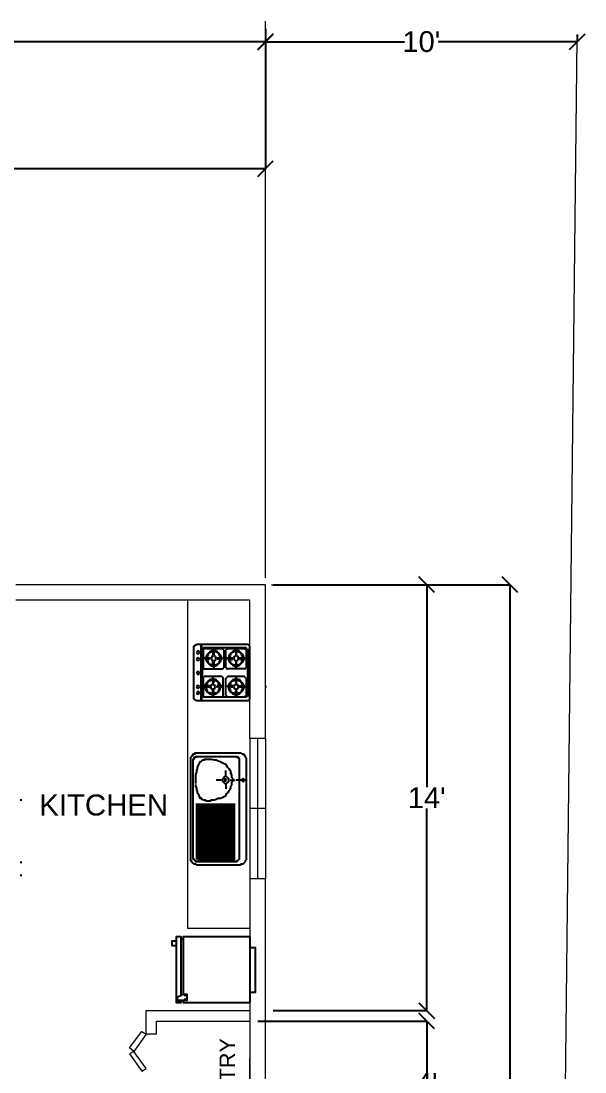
# Model space of a CAD drawing. Header units: inches. Extents: x 2489 to 6987, y 91 to 1364.
# Drawn here: x 5512.8 to 5729.9, y 959.5 to 1363.8 of the extents above; entities that cross this region are included whole.
import ezdxf

# ---------------------------------------------------------------- set-up
doc = ezdxf.new("R2010")
doc.units = ezdxf.units.IN
doc.header["$MEASUREMENT"] = 0
doc.layers.add('PDF2_Geometry', color=7, linetype='Continuous')
doc.layers.add('PDF2_Text', color=7, linetype='Continuous')
doc.styles.add('PDF Arial', font='arial.ttf')
doc.styles.get("Standard").update_dxf_attribs({"font": 'arial.ttf'})
doc.dimstyles.get("Standard").update_dxf_attribs({"dimtxt": 8, "dimasz": 6, "dimexe": 0.18, "dimexo": 3, "dimgap": 0.09, "dimtad": 0, "dimtih": 1, "dimtoh": 1, "dimdec": 4, "dimzin": 0, "dimdsep": 46, "dimlunit": 4, "dimtxsty": 'Standard', "dimblk": 'OBLIQUE', "dimcen": 0.09, "dimadec": 0, "dimazin": 0, "dimtfac": 1, "dimtdec": 4, "dimtofl": 0, "dimtmove": 0, "dimatfit": 3, "dimldrblk": 'OBLIQUE', "dimfxl": 1, "dimtolj": 1, "dimtzin": 0, "dimarcsym": 0})

# ---------------------------------------------------------------- blocks, each defined once
blk = doc.blocks.new('_Oblique')
at = {"color": 0, "linetype": 'ByBlock', "lineweight": -2}
blk.add_line((-0.5, -0.5), (0.5, 0.5), dxfattribs=at)
blk = doc.blocks.new('*D105')
at = {"layer": 'Defpoints', "color": 0, "lineweight": 15, "transparency": 16777216}
for p in [(4982.92, 1363.79), (5606.92, 1363.79), (4982.92, 1355.75)]:
    blk.add_point(p, dxfattribs=at)
at = {"layer": 'PDF2_Geometry', "color": 0, "lineweight": -2, "transparency": 16777216}
for p, q in [((4982.92, 1360.79), (4982.92, 1355.57)), ((5606.92, 1360.79), (5606.92, 1355.57)), ((4982.92, 1355.75), (5288.04, 1355.75)), ((5606.92, 1355.75), (5301.8, 1355.75))]:
    blk.add_line(p, q, dxfattribs=at)
at = {"layer": 'PDF2_Geometry', "color": 0, "lineweight": -2, "transparency": 16777216, "xscale": 6, "yscale": 6, "zscale": 6, "rotation": 180}
blk.add_blockref('_Oblique', (4982.92, 1355.75), dxfattribs=at)
at = {"layer": 'PDF2_Geometry', "color": 0, "lineweight": -2, "transparency": 16777216, "xscale": 6, "yscale": 6, "zscale": 6}
blk.add_blockref('_Oblique', (5606.92, 1355.75), dxfattribs=at)
at = {"layer": 'PDF2_Geometry', "color": 0, "lineweight": 9, "transparency": 16777216, "insert": (5294.92, 1355.75), "char_height": 8, "attachment_point": 5}
blk.add_mtext("\\A1;52'", dxfattribs=at)
blk = doc.blocks.new('*D124')
at = {"layer": 'Defpoints', "color": 0, "lineweight": 15, "transparency": 16777216}
for p in [(5606.92, 1363.79), (5246.69, 1314.89), (5606.92, 1306.94)]:
    blk.add_point(p, dxfattribs=at)
at = {"layer": 'PDF2_Geometry', "color": 0, "lineweight": -2, "transparency": 16777216}
for p, q in [((5606.92, 1360.79), (5606.92, 1306.76)), ((5246.69, 1311.89), (5246.69, 1306.76)), ((5246.69, 1306.94), (5419.93, 1306.94)), ((5606.92, 1306.94), (5433.68, 1306.94))]:
    blk.add_line(p, q, dxfattribs=at)
at = {"layer": 'PDF2_Geometry', "color": 0, "lineweight": -2, "transparency": 16777216, "xscale": 6, "yscale": 6, "zscale": 6, "rotation": 180}
blk.add_blockref('_Oblique', (5246.69, 1306.94), dxfattribs=at)
at = {"layer": 'PDF2_Geometry', "color": 0, "lineweight": -2, "transparency": 16777216, "xscale": 6, "yscale": 6, "zscale": 6}
blk.add_blockref('_Oblique', (5606.92, 1306.94), dxfattribs=at)
at = {"layer": 'PDF2_Geometry', "color": 0, "lineweight": 9, "transparency": 16777216, "insert": (5426.81, 1306.94), "char_height": 8, "attachment_point": 5}
blk.add_mtext("\\A1;30'", dxfattribs=at)
blk = doc.blocks.new('*D101')
at = {"layer": 'Defpoints', "color": 0, "lineweight": 15, "transparency": 16777216}
for p in [(5606.92, 1355.57), (5726.91, 1355.81), (5726.91, 1355.57)]:
    blk.add_point(p, dxfattribs=at)
at = {"layer": 'PDF2_Geometry', "color": 0, "lineweight": -2, "transparency": 16777216}
for p, q in [((5606.92, 1358.57), (5606.92, 1355.99)), ((5726.91, 1358.57), (5726.91, 1355.99)), ((5606.92, 1355.81), (5660.41, 1355.81)), ((5726.91, 1355.81), (5673.42, 1355.81))]:
    blk.add_line(p, q, dxfattribs=at)
at = {"layer": 'PDF2_Geometry', "color": 0, "lineweight": -2, "transparency": 16777216, "xscale": 6, "yscale": 6, "zscale": 6, "rotation": 180}
blk.add_blockref('_Oblique', (5606.92, 1355.81), dxfattribs=at)
at = {"layer": 'PDF2_Geometry', "color": 0, "lineweight": -2, "transparency": 16777216, "xscale": 6, "yscale": 6, "zscale": 6}
blk.add_blockref('_Oblique', (5726.91, 1355.81), dxfattribs=at)
at = {"layer": 'PDF2_Geometry', "color": 0, "lineweight": 9, "transparency": 16777216, "insert": (5666.91, 1355.81), "char_height": 8, "attachment_point": 5}
blk.add_mtext("\\A1;10'", dxfattribs=at)
blk = doc.blocks.new('*D108')
at = {"layer": 'Defpoints', "color": 0, "lineweight": 15, "transparency": 16777216}
for p in [(5606.92, 1146.92), (5701.03, 1146.92), (5606.92, 582.79)]:
    blk.add_point(p, dxfattribs=at)
at = {"layer": 'PDF2_Geometry', "color": 0, "lineweight": -2, "transparency": 16777216}
for p, q in [((5609.92, 1146.92), (5701.21, 1146.92)), ((5701.03, 1146.92), (5701.03, 868.95)), ((5701.03, 582.79), (5701.03, 860.77)), ((5609.92, 582.79), (5701.21, 582.79))]:
    blk.add_line(p, q, dxfattribs=at)
at = {"layer": 'PDF2_Geometry', "color": 0, "lineweight": -2, "transparency": 16777216, "xscale": 6, "yscale": 6, "zscale": 6}
for p, rotation in [((5701.03, 1146.92), 90), ((5701.03, 582.79), 270)]:
    blk.add_blockref('_Oblique', p, dxfattribs=dict(at, rotation=rotation))
at = {"layer": 'PDF2_Geometry', "color": 0, "lineweight": 9, "transparency": 16777216, "insert": (5701.03, 864.86), "char_height": 8, "attachment_point": 5}
blk.add_mtext("\\A1;47'", dxfattribs=at)
blk = doc.blocks.new('*D106')
at = {"layer": 'Defpoints', "color": 0, "lineweight": 15, "transparency": 16777216}
for p in [(5606.92, 1146.92), (5668.97, 1146.92), (5606.92, 983.05)]:
    blk.add_point(p, dxfattribs=at)
at = {"layer": 'PDF2_Geometry', "color": 0, "lineweight": -2, "transparency": 16777216}
for p, q in [((5609.92, 1146.92), (5669.15, 1146.92)), ((5668.97, 1146.92), (5668.97, 1069.09)), ((5668.97, 983.05), (5668.97, 1060.88)), ((5609.92, 983.05), (5669.15, 983.05))]:
    blk.add_line(p, q, dxfattribs=at)
at = {"layer": 'PDF2_Geometry', "color": 0, "lineweight": -2, "transparency": 16777216, "xscale": 6, "yscale": 6, "zscale": 6}
for p, rotation in [((5668.97, 1146.92), 90), ((5668.97, 983.05), 270)]:
    blk.add_blockref('_Oblique', p, dxfattribs=dict(at, rotation=rotation))
at = {"layer": 'PDF2_Geometry', "color": 0, "lineweight": 9, "transparency": 16777216, "insert": (5668.97, 1064.98), "char_height": 8, "attachment_point": 5}
blk.add_mtext("\\A1;14'", dxfattribs=at)
blk = doc.blocks.new('*D185')
at = {"color": 0, "lineweight": -2, "transparency": 16777216}
for p, q in [((5603.93, 979.05), (5669.15, 979.05)), ((5668.97, 979.05), (5668.97, 959.14)), ((5668.97, 931.05), (5668.97, 950.96)), ((5603.93, 931.05), (5669.15, 931.05))]:
    blk.add_line(p, q, dxfattribs=at)
at = {"layer": 'Defpoints', "color": 0, "lineweight": 15, "transparency": 16777216}
for p in [(5600.93, 979.05), (5668.97, 979.05), (5600.93, 931.05)]:
    blk.add_point(p, dxfattribs=at)
at = {"color": 0, "lineweight": -2, "transparency": 16777216, "xscale": 6, "yscale": 6, "zscale": 6}
for p, rotation in [((5668.97, 979.05), 90), ((5668.97, 931.05), 270)]:
    blk.add_blockref('_Oblique', p, dxfattribs=dict(at, rotation=rotation))
at = {"color": 0, "lineweight": 15, "transparency": 16777216, "insert": (5668.97, 955.05), "char_height": 8, "attachment_point": 5}
blk.add_mtext("\\A1;4'", dxfattribs=at)

msp = doc.modelspace()

# ---------------------------------------------------------------- linework, layer by layer
for p, q in [((5579.31403, 1123.25772), (5580.31192, 1123.92298)), ((5580.31194, 1102.30251), (5579.31403, 1102.96772))]:
    msp.add_line(p, q)
at = {"lineweight": 15}
for p, q in [((5600.9281, 1033.77064), (5600.9281, 725.8773)), ((5606.91536, 725.87729), (5606.91536, 1033.77064)), ((5560.9281, 983.04783), (5600.9281, 983.04783)), ((5560.9281, 974.03568), (5560.9281, 983.04783)), ((5564.9281, 979.04783), (5600.9281, 979.04783)), ((5564.9281, 974.04783), (5564.9281, 979.04783)), ((5560.9281, 960.73777), (5560.9281, 960.75502))]:
    msp.add_line(p, q, dxfattribs=at)
at = {"layer": 'PDF2_Geometry', "lineweight": 25}
for p, q in [((5579.31403, 1102.96772), (5579.31403, 1123.25772)), ((5600.26929, 1123.92298), (5580.31192, 1123.92298)), ((5580.64456, 1121.26198), (5580.31194, 1120.92935)), ((5580.64456, 1121.26198), (5580.31194, 1120.92935)), ((5580.31194, 1120.92935), (5580.64456, 1120.59673)), ((5580.31194, 1120.92935), (5580.64456, 1120.59673)), ((5580.97718, 1121.5946), (5580.64456, 1121.26198)), ((5580.97718, 1121.5946), (5580.64456, 1121.26198)), ((5580.64456, 1120.59673), (5580.97718, 1120.26411)), ((5580.64456, 1120.59673), (5580.97718, 1120.26411)), ((5581.3098, 1121.26198), (5580.97718, 1121.5946)), ((5581.3098, 1121.26198), (5580.97718, 1121.5946)), ((5580.97718, 1120.26411), (5581.3098, 1120.59673)), ((5580.97718, 1120.26411), (5581.3098, 1120.59673)), ((5581.64243, 1120.92935), (5581.3098, 1121.26198)), ((5581.64243, 1120.92935), (5581.3098, 1121.26198)), ((5581.3098, 1120.59673), (5581.64243, 1120.92935)), ((5581.3098, 1120.59673), (5581.64243, 1120.92935)), ((5581.97505, 1123.92297), (5581.97505, 1102.30251)), ((5582.30767, 1123.92297), (5582.30767, 1102.30251)), ((5582.64027, 1103.96555), (5582.64027, 1122.25976)), ((5583.30553, 1122.59246), (5582.9729, 1122.59246)), ((5582.9729, 1122.59246), (5582.9729, 1122.25976)), ((5583.30553, 1122.25976), (5582.9729, 1122.25976)), ((5582.9729, 1122.25976), (5582.9729, 1121.9272)), ((5582.9729, 1121.9272), (5582.9729, 1114.94215)), ((5599.2714, 1122.59246), (5583.30553, 1122.59246)), ((5590.29057, 1122.25976), (5583.30553, 1122.25976)), ((5584.96862, 1120.59668), (5584.30335, 1119.93142)), ((5584.96862, 1120.59668), (5584.63599, 1119.59885)), ((5585.63388, 1121.26194), (5584.96862, 1120.59668)), ((5585.96651, 1120.92937), (5584.96862, 1120.59668)), ((5586.63177, 1121.59463), (5585.63388, 1121.26194)), ((5586.63177, 1121.26194), (5585.96651, 1120.92937)), ((5586.9644, 1121.9272), (5586.63177, 1121.9272)), ((5586.63177, 1121.9272), (5586.63177, 1119.93142)), ((5586.9644, 1119.93142), (5586.9644, 1121.9272)), ((5586.9644, 1121.9272), (5586.9644, 1119.93142)), ((5587.29696, 1121.9272), (5586.9644, 1121.9272)), ((5586.9644, 1119.93142), (5586.9644, 1120.26411)), ((5588.29485, 1121.26194), (5587.29696, 1121.59463)), ((5587.96222, 1120.92937), (5587.29696, 1121.26194)), ((5588.96011, 1120.59668), (5587.96222, 1120.92937)), ((5588.96011, 1120.59668), (5588.29485, 1121.26194)), ((5589.62537, 1119.93142), (5588.96011, 1120.59668)), ((5589.29275, 1119.59885), (5588.96011, 1120.59668)), ((5590.6232, 1122.25976), (5590.29057, 1122.25976)), ((5590.6232, 1121.9272), (5590.6232, 1122.25976)), ((5590.95583, 1114.94215), (5590.95583, 1121.9272)), ((5591.62109, 1114.94215), (5591.62109, 1121.92723)), ((5592.28635, 1122.25976), (5591.95372, 1122.25976)), ((5591.95372, 1122.25976), (5591.95372, 1121.9272)), ((5598.93879, 1122.25985), (5592.28634, 1122.25985)), ((5593.61681, 1120.59668), (5592.95155, 1119.93142)), ((5593.61681, 1120.59668), (5593.28418, 1119.59885)), ((5594.28207, 1121.26194), (5593.61681, 1120.59668)), ((5594.6147, 1120.92937), (5593.61681, 1120.59668)), ((5595.27996, 1121.59463), (5594.28207, 1121.26194)), ((5595.27996, 1121.26194), (5594.6147, 1120.92937)), ((5595.61253, 1121.9272), (5595.27996, 1121.9272)), ((5595.27996, 1121.9272), (5595.61253, 1119.93142)), ((5595.61253, 1121.9272), (5595.61253, 1122.25976)), ((5595.94516, 1121.9272), (5595.61253, 1121.9272)), ((5595.61253, 1119.93142), (5595.94516, 1121.9272)), ((5595.61253, 1119.93142), (5595.61253, 1121.9272)), ((5595.61253, 1120.26411), (5595.61253, 1119.93142)), ((5596.94305, 1121.26194), (5595.94516, 1121.59463)), ((5596.61042, 1120.92937), (5595.94516, 1121.26194)), ((5597.60831, 1120.59668), (5596.61042, 1120.92937)), ((5597.60831, 1120.59668), (5596.94305, 1121.26194)), ((5597.94094, 1119.59885), (5597.60831, 1120.59668)), ((5598.27351, 1119.93142), (5597.60831, 1120.59668)), ((5599.2714, 1122.25976), (5598.93877, 1122.25976)), ((5599.60403, 1122.59246), (5599.2714, 1122.59246)), ((5599.2714, 1121.9272), (5599.2714, 1122.25976)), ((5599.60403, 1122.25976), (5599.60403, 1122.59246)), ((5599.60403, 1114.94215), (5599.60403, 1121.92723)), ((5599.93666, 1122.25976), (5599.93666, 1103.96555)), ((5600.60192, 1123.59029), (5600.26929, 1123.92298)), ((5600.93448, 1123.25772), (5600.60192, 1123.59029)), ((5600.93448, 1102.96772), (5600.93448, 1123.25772)), ((5580.64456, 1118.60094), (5580.31194, 1118.26831)), ((5580.64456, 1118.60094), (5580.31194, 1118.26831)), ((5580.31194, 1118.26831), (5580.64456, 1117.93569)), ((5580.31194, 1118.26831), (5580.64456, 1117.93569)), ((5580.97718, 1118.93356), (5580.64456, 1118.60094)), ((5580.97718, 1118.93356), (5580.64456, 1118.60094)), ((5580.64456, 1117.93569), (5580.97718, 1117.60307)), ((5580.64456, 1117.93569), (5580.97718, 1117.60307)), ((5581.3098, 1118.60094), (5580.97718, 1118.93356)), ((5581.3098, 1118.60094), (5580.97718, 1118.93356)), ((5580.97718, 1117.60307), (5581.3098, 1117.93569)), ((5580.97718, 1117.60307), (5581.3098, 1117.93569)), ((5581.64243, 1118.26831), (5581.3098, 1118.60094)), ((5581.64243, 1118.26831), (5581.3098, 1118.60094)), ((5581.3098, 1117.93569), (5581.64243, 1118.26831)), ((5581.3098, 1117.93569), (5581.64243, 1118.26831)), ((5583.30553, 1118.93359), (5583.30553, 1118.60102)), ((5583.63816, 1118.60102), (5583.30553, 1118.60102)), ((5583.30553, 1118.60102), (5583.30553, 1118.26833)), ((5585.30125, 1118.60102), (5583.63816, 1118.60102)), ((5583.63816, 1118.60102), (5585.63388, 1118.60102)), ((5583.63816, 1118.26833), (5585.30125, 1118.26833)), ((5584.30335, 1119.93142), (5583.97079, 1118.93359)), ((5583.97079, 1118.26833), (5584.30335, 1117.2705)), ((5584.63599, 1119.59885), (5584.30335, 1118.93359)), ((5584.30335, 1118.26833), (5584.63599, 1117.60307)), ((5584.30335, 1117.2705), (5584.96862, 1116.60524)), ((5584.63599, 1117.60307), (5584.96862, 1116.60524)), ((5584.96862, 1116.60524), (5585.96651, 1116.27267)), ((5584.96862, 1116.60524), (5585.63388, 1115.93998)), ((5585.30125, 1118.93359), (5585.30125, 1118.60102)), ((5585.96651, 1116.27267), (5586.63177, 1115.93998)), ((5586.29915, 1119.26618), (5585.96653, 1118.60094)), ((5585.96653, 1118.60094), (5586.29915, 1117.93569)), ((5586.9644, 1119.5988), (5586.29915, 1119.26618)), ((5586.29915, 1117.93569), (5586.9644, 1117.60307)), ((5586.63177, 1115.27472), (5586.63177, 1117.2705)), ((5587.62964, 1119.26618), (5586.9644, 1119.5988)), ((5586.9644, 1117.60307), (5587.62964, 1117.93569)), ((5586.9644, 1116.93781), (5586.9644, 1117.2705)), ((5586.9644, 1117.2705), (5586.9644, 1115.27472)), ((5586.9644, 1115.27472), (5586.9644, 1117.2705)), ((5587.29696, 1115.93998), (5587.96222, 1116.27267)), ((5587.96227, 1118.60094), (5587.62964, 1119.26618)), ((5587.62964, 1117.93569), (5587.96227, 1118.60094)), ((5587.96222, 1116.27267), (5588.96011, 1116.60524)), ((5588.29485, 1118.60102), (5588.29485, 1118.93359)), ((5588.29485, 1118.60102), (5590.29057, 1118.60102)), ((5590.29057, 1118.60102), (5588.29485, 1118.60102)), ((5590.29057, 1118.26833), (5588.29485, 1118.26833)), ((5588.29485, 1115.93998), (5588.96011, 1116.60524)), ((5588.96011, 1116.60524), (5589.29275, 1117.60307)), ((5588.96011, 1116.60524), (5589.62537, 1117.2705)), ((5589.62537, 1118.93359), (5589.29275, 1119.59885)), ((5589.29275, 1117.60307), (5589.62537, 1118.26833)), ((5589.95794, 1118.93359), (5589.62537, 1119.93142)), ((5589.62537, 1117.2705), (5589.95794, 1118.26833)), ((5590.29057, 1118.60102), (5590.29057, 1118.93359)), ((5590.29057, 1118.93359), (5590.29057, 1118.60102)), ((5590.29057, 1118.60102), (5590.29057, 1118.26833)), ((5592.28635, 1118.60102), (5592.28635, 1118.93359)), ((5592.28635, 1118.93359), (5592.28635, 1118.60102)), ((5592.28635, 1118.60102), (5594.28207, 1118.60102)), ((5594.28207, 1118.60102), (5592.28635, 1118.60102)), ((5592.28635, 1118.60102), (5592.28635, 1118.26833)), ((5592.28635, 1118.26833), (5594.28207, 1118.26833)), ((5592.95155, 1119.93142), (5592.61892, 1118.93359)), ((5592.61892, 1118.26833), (5592.95155, 1117.2705)), ((5593.28418, 1119.59885), (5592.95155, 1118.93359)), ((5592.95155, 1118.26833), (5593.28418, 1117.60307)), ((5592.95155, 1117.2705), (5593.61681, 1116.60524)), ((5593.28418, 1117.60307), (5593.61681, 1116.60524)), ((5593.61681, 1116.60524), (5594.6147, 1116.27267)), ((5593.61681, 1116.60524), (5594.28207, 1115.93998)), ((5593.94944, 1118.60102), (5593.94944, 1118.93359)), ((5594.94728, 1119.26618), (5594.61466, 1118.60094)), ((5594.61466, 1118.60094), (5594.94728, 1117.93569)), ((5594.6147, 1116.27267), (5595.27996, 1115.93998)), ((5595.61253, 1119.5988), (5594.94728, 1119.26618)), ((5594.94728, 1117.93569), (5595.61253, 1117.60307)), ((5595.61253, 1117.2705), (5595.27996, 1115.27472)), ((5596.27777, 1119.26618), (5595.61253, 1119.5988)), ((5595.61253, 1117.60307), (5596.27777, 1117.93569)), ((5595.61253, 1115.27472), (5595.61253, 1117.2705)), ((5595.94516, 1115.27472), (5595.61253, 1117.2705)), ((5595.61253, 1117.2705), (5595.61253, 1116.93781)), ((5595.94516, 1115.93998), (5596.61042, 1116.27267)), ((5596.6104, 1118.60094), (5596.27777, 1119.26618)), ((5596.27777, 1117.93569), (5596.6104, 1118.60094)), ((5596.61042, 1116.27267), (5597.60831, 1116.60524)), ((5596.94305, 1118.60102), (5596.94305, 1118.93359)), ((5598.93877, 1118.60102), (5596.94305, 1118.60102)), ((5598.93877, 1118.60102), (5596.94305, 1118.60102)), ((5596.94305, 1118.26833), (5598.93877, 1118.26833)), ((5596.94305, 1115.93998), (5597.60831, 1116.60524)), ((5597.60831, 1116.60524), (5597.94094, 1117.60307)), ((5597.60831, 1116.60524), (5598.27351, 1117.2705)), ((5598.27351, 1118.93359), (5597.94094, 1119.59885)), ((5597.94094, 1117.60307), (5598.27351, 1118.26833)), ((5598.60614, 1118.93359), (5598.27351, 1119.93142)), ((5598.27351, 1117.2705), (5598.60614, 1118.26833)), ((5598.93877, 1118.60102), (5598.93877, 1118.93359)), ((5598.93877, 1118.93359), (5598.93877, 1118.60102)), ((5598.93877, 1118.26833), (5598.93877, 1118.60102)), ((5580.64456, 1113.27898), (5580.31194, 1112.94636)), ((5580.64456, 1113.27898), (5580.31194, 1112.94636)), ((5580.31194, 1112.94636), (5580.64456, 1112.61373)), ((5580.31194, 1112.94636), (5580.64456, 1112.61373)), ((5580.97718, 1113.6116), (5580.64456, 1113.27898)), ((5580.97718, 1113.6116), (5580.64456, 1113.27898)), ((5580.64456, 1112.61373), (5580.97718, 1112.28111)), ((5580.64456, 1112.61373), (5580.97718, 1112.28111)), ((5581.3098, 1113.27898), (5580.97718, 1113.6116)), ((5581.3098, 1113.27898), (5580.97718, 1113.6116)), ((5580.97718, 1112.28111), (5581.3098, 1112.61373)), ((5580.97718, 1112.28111), (5581.3098, 1112.61373)), ((5581.64243, 1112.94636), (5581.3098, 1113.27898)), ((5581.64243, 1112.94636), (5581.3098, 1113.27898)), ((5581.3098, 1112.61373), (5581.64243, 1112.94636)), ((5581.3098, 1112.61373), (5581.64243, 1112.94636)), ((5582.9729, 1114.94215), (5582.9729, 1114.60946)), ((5582.9729, 1114.60946), (5583.30553, 1114.60946)), ((5583.30553, 1114.60946), (5590.29057, 1114.60946)), ((5585.63388, 1115.93998), (5586.63177, 1115.60741)), ((5586.9644, 1115.27472), (5586.63177, 1115.27472)), ((5587.29696, 1115.27472), (5586.9644, 1115.27472)), ((5586.9644, 1115.27472), (5586.9644, 1114.94215)), ((5587.29696, 1115.60741), (5588.29485, 1115.93998)), ((5590.29057, 1114.60946), (5590.6232, 1114.60946)), ((5590.6232, 1114.60946), (5590.6232, 1114.94215)), ((5591.95372, 1114.94215), (5591.95372, 1114.60946)), ((5591.95372, 1114.60946), (5592.28635, 1114.60946)), ((5598.93879, 1114.60953), (5592.28634, 1114.60953)), ((5594.28207, 1115.93998), (5595.27996, 1115.60741)), ((5595.27996, 1115.27472), (5595.61253, 1115.27472)), ((5595.61253, 1114.94215), (5595.61253, 1115.27472)), ((5595.61253, 1115.27472), (5595.94516, 1115.27472)), ((5595.94516, 1115.60741), (5596.94305, 1115.93998)), ((5598.93877, 1114.60946), (5599.2714, 1114.60946)), ((5599.2714, 1114.60946), (5599.2714, 1114.94215)), ((5580.64456, 1107.95702), (5580.31194, 1107.6244)), ((5580.64456, 1107.95702), (5580.31194, 1107.6244)), ((5580.97718, 1108.28965), (5580.64456, 1107.95702)), ((5580.97718, 1108.28965), (5580.64456, 1107.95702)), ((5581.3098, 1107.95702), (5580.97718, 1108.28965)), ((5581.3098, 1107.95702), (5580.97718, 1108.28965)), ((5581.64243, 1107.6244), (5581.3098, 1107.95702)), ((5581.64243, 1107.6244), (5581.3098, 1107.95702)), ((5583.30553, 1111.28328), (5582.9729, 1111.28328)), ((5582.9729, 1111.28328), (5582.9729, 1110.95059)), ((5582.9729, 1110.95059), (5582.9729, 1104.29824)), ((5590.29057, 1111.61585), (5583.30553, 1111.61585)), ((5585.30125, 1107.95711), (5583.30553, 1107.95711)), ((5583.30553, 1107.95711), (5583.30553, 1107.62442)), ((5583.30553, 1107.95711), (5583.30553, 1107.62442)), ((5583.97079, 1108.95494), (5583.63816, 1107.95711)), ((5584.63599, 1109.6202), (5583.97079, 1108.95494)), ((5584.30335, 1108.62224), (5583.97079, 1107.95711)), ((5584.63599, 1109.6202), (5584.30335, 1108.62224)), ((5585.30125, 1110.28546), (5584.63599, 1109.6202)), ((5585.63388, 1109.95276), (5584.63599, 1109.6202)), ((5586.29914, 1110.61803), (5585.30125, 1110.28546)), ((5585.30125, 1107.62442), (5585.30125, 1107.95711)), ((5586.29914, 1110.28546), (5585.63388, 1109.95276)), ((5585.96652, 1108.2897), (5585.6339, 1107.62446)), ((5586.63177, 1108.62233), (5585.96652, 1108.2897)), ((5586.63177, 1111.28328), (5586.29914, 1111.28328)), ((5586.9644, 1111.28328), (5586.63177, 1111.28328)), ((5586.63177, 1111.28328), (5586.63177, 1110.95059)), ((5586.63177, 1110.95059), (5586.63177, 1109.2875)), ((5586.63177, 1110.95059), (5586.63177, 1108.95494)), ((5586.63177, 1109.2875), (5586.63177, 1109.6202)), ((5587.29701, 1108.2897), (5586.63177, 1108.62233)), ((5586.9644, 1110.95059), (5586.9644, 1109.2875)), ((5587.96222, 1110.28546), (5586.9644, 1110.61803)), ((5587.62959, 1109.95276), (5586.9644, 1110.28546)), ((5587.62963, 1107.62446), (5587.29701, 1108.2897)), ((5588.62748, 1109.6202), (5587.62959, 1109.95276)), ((5588.62748, 1109.6202), (5587.96222, 1110.28546)), ((5590.29057, 1107.95711), (5588.29485, 1107.95711)), ((5588.29485, 1107.95711), (5588.29485, 1107.62442)), ((5589.29275, 1108.95494), (5588.62748, 1109.6202)), ((5588.96011, 1108.62224), (5588.62748, 1109.6202)), ((5589.29275, 1107.95711), (5588.96011, 1108.62224)), ((5589.62537, 1107.95711), (5589.29275, 1108.95494)), ((5590.6232, 1111.28328), (5590.29057, 1111.28328)), ((5590.29057, 1107.62442), (5590.29057, 1107.95711)), ((5590.29057, 1107.95711), (5590.29057, 1107.62442)), ((5590.6232, 1110.95059), (5590.6232, 1111.28328)), ((5590.6232, 1104.29824), (5590.6232, 1110.95059)), ((5591.62109, 1104.29824), (5591.62109, 1110.95059)), ((5592.28635, 1111.28328), (5591.95372, 1111.28328)), ((5591.95372, 1111.28328), (5591.95372, 1110.95059)), ((5598.93877, 1111.61585), (5592.28635, 1111.61585)), ((5594.28207, 1107.95711), (5592.28635, 1107.95711)), ((5592.28635, 1107.95711), (5592.28635, 1107.62442)), ((5592.95155, 1108.95494), (5592.61892, 1107.95711)), ((5593.61681, 1109.6202), (5592.95155, 1108.95494)), ((5593.28418, 1108.62224), (5592.95155, 1107.95711)), ((5593.61681, 1109.6202), (5593.28418, 1108.62224)), ((5594.28207, 1110.28546), (5593.61681, 1109.6202)), ((5594.6147, 1109.95276), (5593.61681, 1109.6202)), ((5593.94944, 1107.62442), (5593.94944, 1107.95711)), ((5595.27996, 1110.61803), (5594.28207, 1110.28546)), ((5594.94728, 1108.2897), (5594.61466, 1107.62446)), ((5595.27996, 1110.28546), (5594.6147, 1109.95276)), ((5595.61253, 1108.62233), (5594.94728, 1108.2897)), ((5595.61253, 1111.28328), (5595.27996, 1111.28328)), ((5595.27996, 1110.95059), (5595.61253, 1109.2875)), ((5595.94516, 1111.28328), (5595.61253, 1111.28328)), ((5595.61253, 1111.28328), (5595.61253, 1110.95059)), ((5595.61253, 1109.2875), (5595.94516, 1110.95059)), ((5595.61253, 1110.95059), (5595.61253, 1108.95494)), ((5595.61253, 1109.2875), (5595.61253, 1109.6202)), ((5596.27777, 1108.2897), (5595.61253, 1108.62233)), ((5596.94305, 1110.28546), (5595.94516, 1110.61803)), ((5596.61042, 1109.95276), (5595.94516, 1110.28546)), ((5596.6104, 1107.62446), (5596.27777, 1108.2897)), ((5597.60831, 1109.6202), (5596.61042, 1109.95276)), ((5597.60831, 1109.6202), (5596.94305, 1110.28546)), ((5596.94305, 1107.62442), (5596.94305, 1107.95711)), ((5596.94305, 1107.95711), (5598.93877, 1107.95711)), ((5598.27351, 1108.95494), (5597.60831, 1109.6202)), ((5597.94094, 1108.62224), (5597.60831, 1109.6202)), ((5598.27351, 1107.95711), (5597.94094, 1108.62224)), ((5598.60614, 1107.95711), (5598.27351, 1108.95494)), ((5599.2714, 1111.28328), (5598.93877, 1111.28328)), ((5598.93877, 1107.62442), (5598.93877, 1107.95711)), ((5598.93877, 1107.95711), (5598.93877, 1107.62442)), ((5599.2714, 1110.95059), (5599.2714, 1111.28328)), ((5599.60403, 1104.29824), (5599.60403, 1110.95059)), ((5580.31194, 1107.6244), (5580.64456, 1107.29178)), ((5580.31194, 1107.6244), (5580.64456, 1107.29178)), ((5580.64456, 1105.62868), (5580.31194, 1105.29605)), ((5580.64456, 1105.62868), (5580.31194, 1105.29605)), ((5580.31194, 1105.29605), (5580.64456, 1104.96343)), ((5580.31194, 1105.29605), (5580.64456, 1104.96343)), ((5580.64456, 1107.29178), (5580.97718, 1106.95916)), ((5580.64456, 1107.29178), (5580.97718, 1106.95916)), ((5580.97718, 1105.9613), (5580.64456, 1105.62868)), ((5580.97718, 1105.9613), (5580.64456, 1105.62868)), ((5580.64456, 1104.96343), (5580.97718, 1104.63081)), ((5580.64456, 1104.96343), (5580.97718, 1104.63081)), ((5580.97718, 1106.95916), (5581.3098, 1107.29178)), ((5580.97718, 1106.95916), (5581.3098, 1107.29178)), ((5581.3098, 1105.62868), (5580.97718, 1105.9613)), ((5581.3098, 1105.62868), (5580.97718, 1105.9613)), ((5580.97718, 1104.63081), (5581.3098, 1104.96343)), ((5580.97718, 1104.63081), (5581.3098, 1104.96343)), ((5581.3098, 1107.29178), (5581.64243, 1107.6244)), ((5581.3098, 1107.29178), (5581.64243, 1107.6244)), ((5581.64243, 1105.29605), (5581.3098, 1105.62868)), ((5581.64243, 1105.29605), (5581.3098, 1105.62868)), ((5581.3098, 1104.96343), (5581.64243, 1105.29605)), ((5581.3098, 1104.96343), (5581.64243, 1105.29605)), ((5582.9729, 1104.29824), (5582.9729, 1103.96555)), ((5582.9729, 1103.63298), (5582.9729, 1103.96555)), ((5582.9729, 1103.96555), (5583.30553, 1103.96555)), ((5583.30553, 1107.62442), (5585.30125, 1107.62442)), ((5583.30553, 1107.62442), (5583.30553, 1107.29185)), ((5583.30554, 1107.62447), (5585.30128, 1107.62447)), ((5583.63816, 1107.29185), (5583.97079, 1106.29389)), ((5583.97079, 1107.29185), (5584.30335, 1106.62659)), ((5583.97079, 1106.29389), (5584.63599, 1105.62863)), ((5584.30335, 1106.62659), (5584.63599, 1105.62863)), ((5584.63599, 1105.62863), (5585.63388, 1105.29607)), ((5584.63599, 1105.62863), (5585.30125, 1104.9635)), ((5585.30125, 1104.9635), (5586.29914, 1104.63081)), ((5585.63388, 1105.29607), (5586.29914, 1104.9635)), ((5585.6339, 1107.62446), (5585.96652, 1106.95921)), ((5585.96652, 1106.95921), (5586.63177, 1106.62659)), ((5586.29914, 1104.29824), (5586.63177, 1104.29824)), ((5586.63177, 1106.62659), (5587.29701, 1106.95921)), ((5586.63177, 1106.29389), (5586.63177, 1106.62659)), ((5586.63177, 1104.29824), (5586.63177, 1106.29398)), ((5586.63177, 1104.29824), (5586.63177, 1106.29389)), ((5586.63177, 1104.63081), (5586.63177, 1104.29824)), ((5586.63177, 1104.29824), (5586.9644, 1104.29824)), ((5586.9644, 1104.29824), (5586.9644, 1106.29389)), ((5586.9644, 1104.9635), (5587.62959, 1105.29607)), ((5586.9644, 1104.63081), (5587.96222, 1104.9635)), ((5587.29701, 1106.95921), (5587.62963, 1107.62446)), ((5587.62959, 1105.29607), (5588.62748, 1105.62863)), ((5590.29057, 1107.62442), (5587.96222, 1107.62442)), ((5587.96222, 1104.9635), (5588.62748, 1105.62863)), ((5588.29485, 1107.62442), (5590.29057, 1107.62442)), ((5588.62748, 1105.62863), (5588.96011, 1106.62659)), ((5588.62748, 1105.62863), (5589.29275, 1106.29389)), ((5588.96011, 1106.62659), (5589.29275, 1107.29185)), ((5589.29275, 1106.29389), (5589.62537, 1107.29185)), ((5590.29057, 1107.62442), (5590.29057, 1107.29185)), ((5590.29057, 1103.96555), (5590.6232, 1103.96555)), ((5590.6232, 1103.96555), (5590.6232, 1104.29824)), ((5591.95372, 1104.29824), (5591.95372, 1103.96555)), ((5591.95372, 1103.96555), (5592.28635, 1103.96555)), ((5592.28635, 1107.62442), (5594.28207, 1107.62442)), ((5594.28207, 1107.62442), (5592.28635, 1107.62442)), ((5592.61892, 1107.29185), (5592.95155, 1106.29389)), ((5592.95155, 1107.29185), (5593.28418, 1106.62659)), ((5592.95155, 1106.29389), (5593.61681, 1105.62863)), ((5593.28418, 1106.62659), (5593.61681, 1105.62863)), ((5593.61681, 1105.62863), (5594.6147, 1105.29607)), ((5593.61681, 1105.62863), (5594.28207, 1104.9635)), ((5594.28207, 1104.9635), (5595.27996, 1104.63081)), ((5594.61466, 1107.62446), (5594.94728, 1106.95921)), ((5594.6147, 1105.29607), (5595.27996, 1104.9635)), ((5594.94728, 1106.95921), (5595.61253, 1106.62659)), ((5595.27996, 1104.29824), (5595.61253, 1106.29389)), ((5595.61253, 1104.29824), (5595.27996, 1104.29824)), ((5595.61253, 1106.62659), (5596.27777, 1106.95921)), ((5595.61253, 1106.62659), (5595.61253, 1106.29389)), ((5595.61253, 1106.29389), (5595.94516, 1104.29824)), ((5595.61253, 1106.29389), (5595.61253, 1104.29824)), ((5595.61253, 1104.29824), (5595.61253, 1104.63081)), ((5595.94516, 1104.29824), (5595.61253, 1104.29824)), ((5595.94516, 1104.9635), (5596.61042, 1105.29607)), ((5595.94516, 1104.63081), (5596.94305, 1104.9635)), ((5596.27777, 1106.95921), (5596.6104, 1107.62446)), ((5596.61042, 1105.29607), (5597.60831, 1105.62863)), ((5598.93877, 1107.62442), (5596.94305, 1107.62442)), ((5596.94305, 1107.62442), (5598.93877, 1107.62442)), ((5596.94305, 1104.9635), (5597.60831, 1105.62863)), ((5597.60831, 1105.62863), (5597.94094, 1106.62659)), ((5597.60831, 1105.62863), (5598.27351, 1106.29389)), ((5597.94094, 1106.62659), (5598.27351, 1107.29185)), ((5598.27351, 1106.29389), (5598.60614, 1107.29185)), ((5598.93877, 1107.62442), (5598.93877, 1107.29185)), ((5598.93877, 1103.96555), (5599.2714, 1103.96555)), ((5599.2714, 1103.96555), (5599.2714, 1104.29824)), ((5599.60403, 1103.96555), (5599.60403, 1103.63298)), ((5600.26929, 1102.30251), (5580.31194, 1102.30251)), ((5583.30553, 1103.63298), (5582.9729, 1103.63298)), ((5599.2714, 1103.63298), (5583.30553, 1103.63298)), ((5590.29057, 1103.63298), (5583.30553, 1103.63298)), ((5598.93877, 1103.63298), (5592.28635, 1103.63298)), ((5599.60403, 1103.63298), (5599.2714, 1103.63298)), ((5600.26929, 1102.30246), (5600.60192, 1102.63503)), ((5600.60192, 1102.63503), (5600.93448, 1102.96772))]:
    msp.add_line(p, q, dxfattribs=at)
at = {"layer": 'PDF2_Geometry', "lineweight": 9}
for p, q in [((5606.91532, 1087.77064), (5600.92806, 1087.77064)), ((5600.9281, 1087.77064), (5600.9281, 1033.77065)), ((5603.9281, 1033.77064), (5603.9281, 1087.77064)), ((5606.91532, 1087.77064), (5606.91532, 1033.77064)), ((5606.91532, 1060.77064), (5600.92806, 1060.77064)), ((5606.91532, 1033.77064), (5600.92806, 1033.77064))]:
    msp.add_line(p, q, dxfattribs=at)
at = {"layer": 'PDF2_Geometry', "lineweight": 15}
for points in [[(5606.9217, 1321.21418), (5606.9217, 1363.78986)], [(5606.9217, 1290.61284), (5606.9217, 1363.78983)], [(5606.9217, 1149.58093), (5606.9217, 1314.89427)]]:
    msp.add_lwpolyline(points, dxfattribs=at)
at = {"layer": 'PDF2_Geometry', "lineweight": 9}
for points in [[(5714.61467, 249.68056), (5726.9217, 1356.92857)], [(5609.25008, 1146.91989), (5676.10723, 1146.91989)], [(5564.9281, 974.04783), (5560.9366, 974.04783), (5556.2799, 967.39535), (5554.61682, 966.39752), (5559.27351, 959.74505), (5560.9366, 960.74287), (5556.2799, 967.39535), (5554.61682, 968.72587), (5559.27351, 975.04565), (5560.9366, 974.04783)], [(5600.93448, 933.37619), (5600.93448, 964.64273)]]:
    msp.add_lwpolyline(points, dxfattribs=at)
at = {"layer": 'PDF2_Geometry', "lineweight": 20}
for points in [[(5606.92164, 1146.91986), (5510.85132, 1146.91986)], [(5606.91532, 1087.77063), (5606.9217, 1146.91989)], [(5600.93448, 1140.93264), (5510.85132, 1140.93264)], [(5600.9281, 1087.77064), (5600.93448, 1140.93268)]]:
    msp.add_lwpolyline(points, dxfattribs=at)
at = {"layer": 'PDF2_Geometry', "lineweight": 18}
msp.add_lwpolyline([(5600.93448, 1014.62304), (5576.98562, 1014.62304), (5576.98562, 1140.93268)], dxfattribs=at)
at = {"layer": 'PDF2_Geometry', "lineweight": 25}
for points in [[(5606.9217, 1108.00311), (5606.9217, 1107.67042), (5606.9217, 1107.33785)], [(5596.94299, 1082.05846), (5580.64449, 1082.05846), (5580.31186, 1082.05846), (5579.97924, 1082.05846), (5579.64662, 1082.05846), (5579.64662, 1081.72584), (5579.314, 1081.72584), (5578.98137, 1081.72584), (5578.98137, 1081.39322), (5578.64875, 1081.39322), (5578.64875, 1081.0606), (5578.31613, 1080.72797), (5577.98351, 1080.39535), (5577.98351, 1080.06273), (5577.98351, 1079.73011), (5577.98351, 1079.39748)], [(5595.2799, 1080.72794), (5580.6445, 1080.72794), (5580.31188, 1080.72794), (5579.97926, 1080.72794), (5579.97926, 1080.39532), (5579.64664, 1080.39532), (5579.31401, 1080.39532), (5579.31401, 1080.0627), (5579.31401, 1079.73007), (5578.98139, 1079.73007), (5578.98139, 1079.39745), (5578.98139, 1079.06483), (5578.98139, 1042.14373)], [(5593.94938, 1073.7429), (5593.61675, 1074.40814), (5593.61675, 1075.07339), (5593.28413, 1075.40601), (5592.95151, 1076.07126), (5592.61889, 1076.40388), (5592.28626, 1076.7365), (5591.95364, 1077.40175), (5591.62102, 1077.73437), (5590.95577, 1078.06699), (5590.29053, 1078.39962), (5589.62528, 1078.73224), (5588.62741, 1079.06486), (5587.96217, 1079.39748), (5587.29692, 1079.39748), (5586.29906, 1079.73011), (5585.63381, 1079.73011), (5585.30119, 1079.73011), (5584.96857, 1079.73011), (5584.63594, 1079.73011), (5584.30332, 1079.73011), (5583.9707, 1079.73011), (5583.63808, 1079.73011), (5583.30545, 1079.73011), (5583.30545, 1079.39748), (5582.97283, 1079.39748), (5582.64021, 1079.39748), (5582.30759, 1079.06486), (5581.97496, 1078.73224), (5581.64234, 1078.73224), (5581.30972, 1078.06699), (5580.9771, 1077.40175), (5580.64447, 1076.7365), (5580.64447, 1076.07126), (5580.31185, 1075.40601), (5580.31185, 1074.74077), (5579.97923, 1074.07552), (5579.97923, 1073.41028)], [(5596.94299, 1042.14373), (5596.94299, 1079.06485), (5596.94299, 1079.39748), (5596.94299, 1079.7301), (5596.61036, 1080.06272), (5596.61036, 1080.39535), (5596.27774, 1080.39535), (5595.94512, 1080.39535), (5595.94512, 1080.72797), (5595.6125, 1080.72797), (5595.27987, 1080.72797)], [(5599.60396, 1041.81116), (5599.60396, 1079.39755), (5599.60396, 1079.73017), (5599.60396, 1080.0628), (5599.27134, 1080.39542), (5599.27134, 1080.72804), (5598.93872, 1081.06066), (5598.93872, 1081.39329), (5598.6061, 1081.39329), (5598.6061, 1081.72591), (5598.27347, 1081.72591), (5597.94085, 1081.72591), (5597.60823, 1082.05853), (5597.27561, 1082.05853), (5596.94298, 1082.05853)], [(5577.98351, 1079.39755), (5577.98351, 1041.81116), (5577.98351, 1041.47854), (5577.98351, 1041.14592), (5577.98351, 1040.81329), (5578.31613, 1040.81329), (5578.31613, 1040.48067), (5578.64875, 1040.14805), (5578.98138, 1039.81543), (5579.314, 1039.4828), (5579.64662, 1039.4828), (5579.97924, 1039.4828), (5580.31187, 1039.15018), (5580.64449, 1039.15018)], [(5579.97923, 1073.41033), (5579.97923, 1072.74507), (5579.97923, 1072.07981), (5579.97923, 1071.41455), (5579.97923, 1070.74929), (5579.97923, 1070.41672)], [(5589.95794, 1071.74725), (5587.96221, 1071.74725)], [(5591.62106, 1073.41036), (5591.62106, 1075.40609)], [(5593.28417, 1071.74725), (5595.2799, 1071.74725)], [(5593.94938, 1069.75146), (5593.94938, 1070.41671), (5593.94938, 1070.74933), (5594.282, 1071.41458), (5594.282, 1071.7472), (5594.282, 1072.41244), (5593.94938, 1072.74507), (5593.94938, 1073.41031), (5593.94938, 1073.74294)], [(5599.27133, 1071.74725), (5595.61253, 1071.74725)], [(5579.97923, 1070.08403), (5579.97923, 1069.41879), (5580.31185, 1068.75354), (5580.31185, 1068.0883), (5580.64447, 1067.42305), (5580.64447, 1066.7578), (5580.97709, 1066.42518), (5581.30972, 1065.75994), (5581.64234, 1065.09469)], [(5591.62103, 1065.76003), (5591.95365, 1066.42527), (5592.28627, 1066.7579), (5592.6189, 1067.09052), (5592.95152, 1067.75576), (5593.28414, 1068.08839), (5593.61676, 1068.75363), (5593.61676, 1069.41888), (5593.94939, 1069.7515)], [(5591.62106, 1070.41675), (5591.62106, 1068.42102)], [(5512.78951, 1063.76425), (5512.78951, 1064.42951)], [(5581.64238, 1065.09477), (5581.64238, 1064.76215), (5581.975, 1064.76215), (5582.30762, 1064.76215), (5582.30762, 1064.42952), (5582.64025, 1064.42952), (5582.97287, 1064.0969), (5583.30549, 1064.0969)], [(5583.30546, 1064.09681), (5583.63809, 1064.09681), (5583.97071, 1063.76419), (5584.30333, 1063.76419), (5584.63595, 1063.76419), (5584.96858, 1063.76419), (5585.3012, 1063.76419), (5585.63382, 1063.76419)], [(5585.63381, 1063.76425), (5586.29906, 1064.09687), (5587.29692, 1064.09687), (5587.96217, 1064.42949), (5588.62741, 1064.76211), (5589.62528, 1064.76211), (5590.29053, 1065.09474), (5590.95577, 1065.42736), (5591.62102, 1065.75998)], [(5580.31186, 1062.76642), (5580.31186, 1041.14595)], [(5580.9771, 1062.76642), (5580.9771, 1040.81333)], [(5581.64235, 1062.76642), (5581.64235, 1040.81333)], [(5582.30759, 1062.76642), (5582.30759, 1040.81333)], [(5582.97284, 1062.76642), (5582.97284, 1040.81333)], [(5583.63808, 1062.76642), (5583.63808, 1040.81333)], [(5584.30333, 1062.76642), (5584.30333, 1040.81333)], [(5584.96857, 1062.76642), (5584.96857, 1040.81333)], [(5585.63382, 1062.76642), (5585.63382, 1040.81333)], [(5586.29906, 1062.76642), (5586.29906, 1040.81333)], [(5586.96431, 1062.76642), (5586.96431, 1040.81333)], [(5587.62955, 1062.76642), (5587.62955, 1040.81333)], [(5588.2948, 1062.76642), (5588.2948, 1040.81333)], [(5588.96004, 1062.76642), (5588.96004, 1040.81333)], [(5589.62529, 1062.76642), (5589.62529, 1040.81333)], [(5590.29053, 1062.76642), (5590.29053, 1040.81333)], [(5590.95578, 1062.76642), (5590.95578, 1040.81333)], [(5591.62102, 1062.76642), (5591.62102, 1040.81333)], [(5592.28627, 1062.76642), (5592.28627, 1040.81333)], [(5592.95151, 1062.76642), (5592.95151, 1040.81333)], [(5593.61676, 1062.76642), (5593.61676, 1040.81333)], [(5594.28201, 1062.76642), (5594.28201, 1040.81333)], [(5594.94727, 1040.81333), (5594.94727, 1062.76642)], [(5512.78951, 1039.81538), (5512.78951, 1040.48064)], [(5578.9814, 1042.14373), (5578.9814, 1041.81111), (5578.9814, 1041.47848), (5579.31402, 1041.47848), (5579.31402, 1041.14586), (5579.64664, 1040.81324), (5579.97927, 1040.81324), (5579.97927, 1040.48062), (5580.31189, 1040.48062), (5580.64451, 1040.48062)], [(5580.64449, 1040.48064), (5595.2799, 1040.48064), (5595.61252, 1040.48064), (5595.94514, 1040.48064), (5595.94514, 1040.81326), (5596.27777, 1040.81326), (5596.61039, 1041.14589), (5596.94301, 1041.47851), (5596.94301, 1041.81113), (5596.94301, 1042.14375)], [(5580.64449, 1039.15012), (5596.94299, 1039.15012), (5597.27561, 1039.15012), (5597.60823, 1039.48274), (5597.94085, 1039.48274), (5598.27348, 1039.48274), (5598.6061, 1039.81537), (5598.93872, 1040.14799), (5599.27134, 1040.48061), (5599.27134, 1040.81323), (5599.60397, 1041.14586), (5599.60397, 1041.47848), (5599.60397, 1041.8111)], [(5512.78951, 1034.82612), (5512.78951, 1035.49138)], [(5574.31825, 987.00904), (5574.31825, 986.01121), (5572.65516, 986.01121), (5572.65516, 1011.62304), (5574.31825, 1011.62304), (5574.31825, 988.67213)], [(5575.31614, 989.33738), (5575.31614, 1011.62304), (5600.9281, 1011.62304), (5600.9281, 986.01121), (5575.31614, 986.01121), (5575.31614, 987.00904)], [(5572.65516, 1007.9643), (5570.99208, 1007.9643), (5570.99208, 1009.95995), (5572.65516, 1009.95995)], [(5574.31825, 1010.62521), (5575.31614, 1010.62521)], [(5600.9281, 1007.29904), (5602.92381, 1007.29904), (5602.92381, 990.00264), (5600.9281, 990.00264)], [(5572.98779, 987.00904), (5572.98779, 988.33956), (5575.31614, 989.33738), (5576.6466, 989.33738), (5576.6466, 987.00904), (5573.98562, 987.00904), (5573.98562, 986.67634), (5573.65305, 986.67634), (5573.32043, 986.67634), (5573.32043, 987.00904)], [(5573.65305, 987.00904), (5573.65305, 987.3416)], [(5575.9814, 988.67213), (5575.9814, 989.00482)], [(5575.9814, 987.3416), (5575.9814, 987.6743)]]:
    msp.add_lwpolyline(points, dxfattribs=at)
for points in [[(5592.95155, 1071.74725), (5592.61893, 1072.41249), (5591.95368, 1073.07774), (5591.28844, 1073.07774), (5590.62319, 1072.41249), (5590.29057, 1071.74725), (5590.62319, 1071.082), (5591.28844, 1070.41675), (5591.95368, 1070.41675), (5592.61893, 1071.082)], [(5591.95366, 1071.74725), (5591.62103, 1072.07981), (5591.2884, 1072.07981), (5591.2884, 1071.74725), (5591.2884, 1071.41455), (5591.62103, 1071.41455)], [(5598.9387, 1071.74725), (5598.60608, 1072.07987), (5598.27346, 1072.41249), (5597.94083, 1072.07987), (5597.60821, 1071.74725), (5597.94083, 1071.41462), (5598.27346, 1071.082), (5598.60608, 1071.41462)]]:
    msp.add_lwpolyline(points, close=True, dxfattribs=at)

# ---------------------------------------------------------------- texts
at = {"layer": 'PDF2_Text', "insert": (5519.79786, 1058.00474), "char_height": 8.095545, "attachment_point": 7, "style": 'PDF Arial'}
msp.add_mtext('KITCHEN', dxfattribs=at)
at = {"layer": 'PDF2_Text', "insert": (5595.16845, 938.76103), "char_height": 5.952435, "attachment_point": 7, "rotation": 90, "style": 'PDF Arial'}
msp.add_mtext('PANTRY', dxfattribs=at)

# ---------------------------------------------------------------- dimensions: what is measured, and where the dimension line sits
at = {"lineweight": 15}
dim = msp.add_linear_dim(base=(5668.96946, 979.04783), p1=(5600.93449, 931.04783), p2=(5600.9281, 979.04783), angle=90, dimstyle='Standard', dxfattribs=at)
dim.commit()
dim.dimension.update_dxf_attribs({"geometry": '*D185', "text_midpoint": (5668.96946, 955.04783)})
at = {"layer": 'PDF2_Geometry', "lineweight": 9}
for base, p1, p2, picture, middle in [((4982.9217, 1355.7534), (5606.9217, 1363.78983), (4982.9217, 1363.78983), '*D105', (5294.9217, 1355.7534)), ((5726.90664, 1355.81192), (5606.9217, 1355.5734), (5726.90664, 1355.5734), '*D101', (5666.91417, 1355.81192))]:
    dim = msp.add_linear_dim(base=base, p1=p1, p2=p2, dimstyle='Standard', dxfattribs=at)
    dim.commit()
    dim.dimension.update_dxf_attribs({"geometry": picture, "text_midpoint": middle})
dim = msp.add_linear_dim(base=(5606.9217, 1306.93514), p1=(5246.69145, 1314.89427), p2=(5606.9217, 1363.78983), text="30'", dimstyle='Standard', dxfattribs=at)
dim.commit()
dim.dimension.update_dxf_attribs({"geometry": '*D124', "text_midpoint": (5426.80657, 1306.93514)})
for base, p1, p2, text, picture, middle in [((5668.96946, 1146.91986), (5606.91965, 983.04783), (5606.92164, 1146.91986), "14'", '*D106', (5668.96946, 1064.98384)), ((5701.02779, 1146.91989), (5606.92164, 582.79196), (5606.9217, 1146.91989), "47'", '*D108', (5701.02779, 864.85593))]:
    dim = msp.add_linear_dim(base=base, p1=p1, p2=p2, angle=90, text=text, dimstyle='Standard', dxfattribs=at)
    dim.commit()
    dim.dimension.update_dxf_attribs({"geometry": picture, "text_midpoint": middle})

doc.saveas('drawing.dxf')
